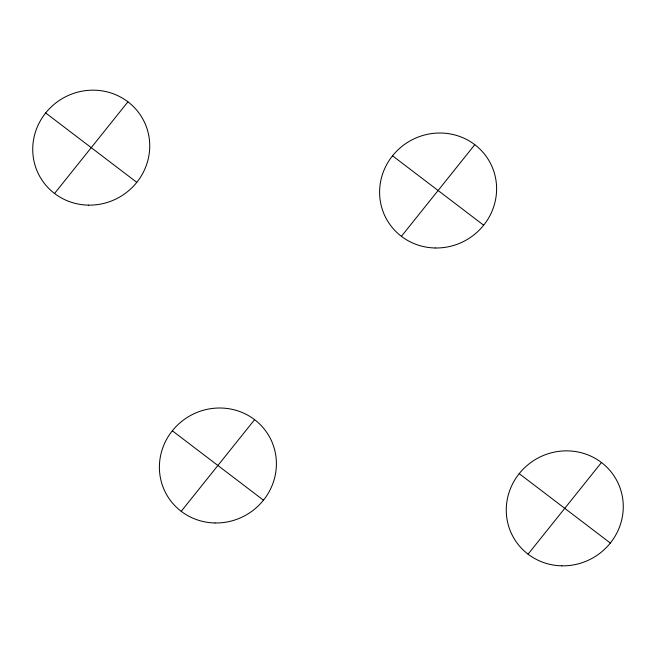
<?xml version="1.0" encoding="UTF-8"?>
<svg xmlns="http://www.w3.org/2000/svg" width="656" height="656" viewBox="0 0 656 656"><rect width="100%" height="100%" fill="white"/><g stroke="black" fill="none" stroke-linecap="round" stroke-linejoin="round"><path stroke-width="0.98" d="M54.538 193.487L127.936 101.828M181.204 511.327L254.602 419.66M401.398 236.34L474.796 144.673M528.064 554.172L601.462 462.513M392.534 155.8L483.669 225.213M45.666 112.947L136.801 182.36M519.199 473.64L610.334 543.053M172.331 430.787L263.466 500.2M88.33 205.131A58.999 56.99 -29.8 0 0 143.295 119.9A58.999 56.99 -29.8 0 0 42.082 117.932A58.999 56.99 -29.8 0 0 88.33 205.131M561.856 565.825A58.999 56.99 -29.8 0 0 616.829 480.594A58.999 56.99 -29.8 0 0 515.616 478.618A58.999 56.99 -29.8 0 0 561.856 565.825M214.996 522.971A58.999 56.99 -29.8 0 0 269.96 437.741A58.999 56.99 -29.8 0 0 168.748 435.764A58.999 56.99 -29.8 0 0 214.996 522.971M435.19 247.984A58.999 56.99 -29.8 0 0 490.163 162.754A58.999 56.99 -29.8 0 0 388.951 160.777A58.999 56.99 -29.8 0 0 435.19 247.984"/></g></svg>
